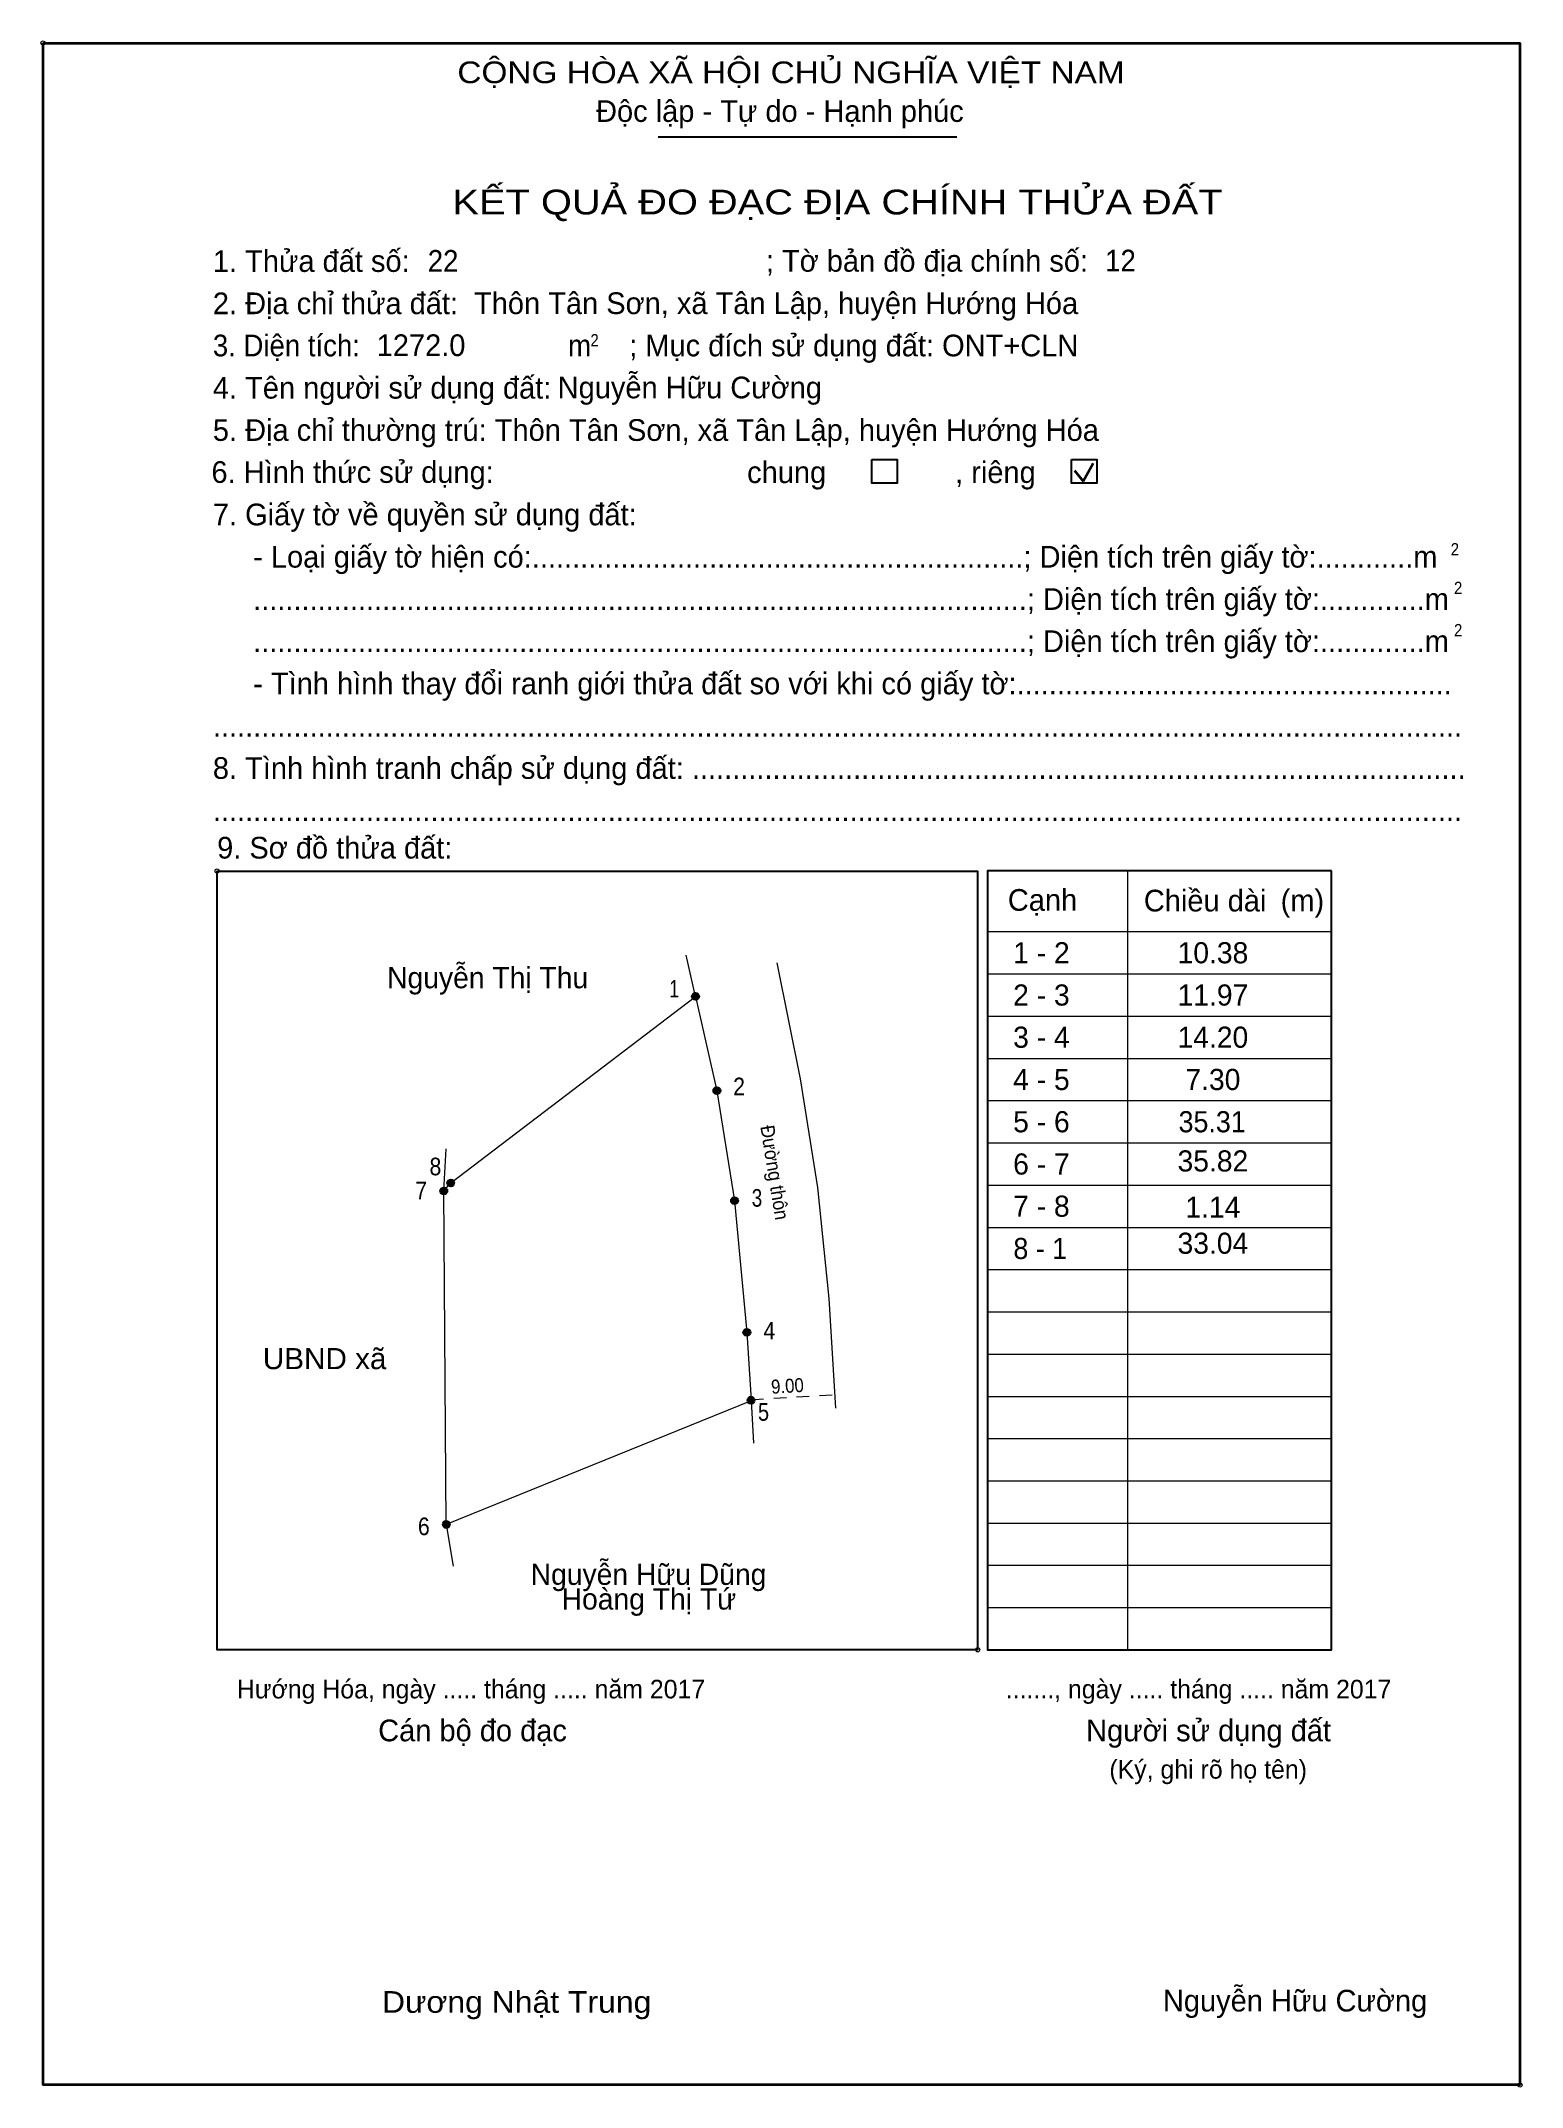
# Model space of a CAD drawing. Header units: metres. Extents: x 547994 to 548153, y 1837616 to 1837836.
import ezdxf
from ezdxf.enums import TextEntityAlignment as Align

# ---------------------------------------------------------------- set-up
doc = ezdxf.new("R2010")
doc.units = ezdxf.units.M
doc.header["$LTSCALE"] = 0.91
doc.header["$PDMODE"] = 32
doc.header["$PDSIZE"] = 0.455
doc.linetypes.add('SHORT_DASHED', pattern=[2.7, 1.5, -1.2])
for name, color, linetype, lineweight in [('1', 7, 'Continuous', 13), ('10', 7, 'Continuous', 13), ('11', 7, 'Continuous', 25), ('2', 7, 'Continuous', 35), ('27', 7, 'Continuous', 13), ('50', 7, 'Continuous', 25)]:
    doc.layers.add(name, color=color, linetype=linetype, lineweight=lineweight)
for name, color, linetype in [('36', 7, 'Continuous'), ('48', 7, 'Continuous'), ('52', 7, 'Continuous'), ('6', 7, 'Continuous'), ('9', 7, 'Continuous')]:
    doc.layers.add(name, color=color, linetype=linetype)

msp = doc.modelspace()

# ---------------------------------------------------------------- hatches: boundary and pattern name
at = {"layer": '11'}
for points in [[(548064.5945, 1837733.5563, 1), (548063.8382, 1837733.5563, 1)], [(548066.8881, 1837723.43, 1), (548066.1319, 1837723.43, 1)], [(548037.5681, 1837712.66, 1), (548036.8119, 1837712.66, 1)], [(548038.3181, 1837713.52, 1), (548037.5619, 1837713.52, 1)], [(548068.7881, 1837711.61, 1), (548068.0319, 1837711.61, 1)], [(548068.7881, 1837711.61, 1), (548068.0319, 1837711.61, 1)], [(548070.1081, 1837697.47, 1), (548069.3519, 1837697.47, 1)], [(548070.5563, 1837690.1823, 1), (548069.8001, 1837690.1823, 1)], [(548037.8382, 1837676.8395, 1), (548037.082, 1837676.8395, 1)]]:
    msp.add_hatch(color=256, dxfattribs=at).paths.add_polyline_path(points)

# ---------------------------------------------------------------- linework, layer by layer
at = {"layer": '1', "lineweight": 25}
for p, q in [((548060.2, 1837825.89), (548092.26, 1837825.89)), ((548132.51, 1837663.38), (548132.51, 1837747.05))]:
    msp.add_line(p, q, dxfattribs=at)
at = {"layer": '1', "lineweight": 35}
for p, q in [((548104.92, 1837790.05), (548105.82, 1837788.88)), ((548105.82, 1837788.88), (548106.92, 1837790.84))]:
    msp.add_line(p, q, dxfattribs=at)
at = {"layer": '1'}
for p, q in [((548110.59, 1837747.05), (548110.59, 1837663.38)), ((548095.57, 1837740.51), (548120.96, 1837740.51)), ((548120.96, 1837740.51), (548132.51, 1837740.51)), ((548095.57, 1837735.98), (548120.96, 1837735.98)), ((548120.96, 1837735.98), (548132.51, 1837735.98)), ((548095.57, 1837731.44), (548120.96, 1837731.44)), ((548120.96, 1837731.44), (548132.51, 1837731.44)), ((548095.57, 1837726.9), (548120.96, 1837726.9)), ((548120.96, 1837726.9), (548132.51, 1837726.9)), ((548095.57, 1837722.36), (548120.96, 1837722.36)), ((548120.96, 1837722.36), (548132.51, 1837722.36)), ((548095.57, 1837717.83), (548120.96, 1837717.83)), ((548120.96, 1837717.83), (548132.51, 1837717.83)), ((548095.57, 1837713.29), (548120.96, 1837713.29)), ((548120.96, 1837713.29), (548132.51, 1837713.29)), ((548095.57, 1837708.75), (548120.96, 1837708.75)), ((548120.96, 1837708.75), (548132.51, 1837708.75)), ((548095.57, 1837704.21), (548120.96, 1837704.21)), ((548120.96, 1837704.21), (548132.51, 1837704.21)), ((548095.57, 1837699.68), (548120.96, 1837699.68)), ((548120.96, 1837699.68), (548132.51, 1837699.68)), ((548095.57, 1837695.14), (548120.96, 1837695.14)), ((548120.96, 1837695.14), (548132.51, 1837695.14)), ((548095.57, 1837690.6), (548120.96, 1837690.6)), ((548120.96, 1837690.6), (548132.51, 1837690.6)), ((548095.57, 1837686.07), (548120.96, 1837686.07)), ((548120.96, 1837686.07), (548132.51, 1837686.07)), ((548095.57, 1837681.53), (548120.96, 1837681.53)), ((548120.96, 1837681.53), (548132.51, 1837681.53)), ((548095.57, 1837676.99), (548120.96, 1837676.99)), ((548120.96, 1837676.99), (548132.51, 1837676.99)), ((548095.57, 1837672.45), (548120.96, 1837672.45)), ((548120.96, 1837672.45), (548132.51, 1837672.45)), ((548095.57, 1837667.92), (548120.96, 1837667.92)), ((548120.96, 1837667.92), (548132.51, 1837667.92))]:
    msp.add_line(p, q, dxfattribs=at)
at = {"layer": '1', "lineweight": 25}
msp.add_lwpolyline([(548012.86, 1837747.02), (548094.51, 1837747.02), (548094.51, 1837663.38), (548012.86, 1837663.38)], close=True, dxfattribs=at)
msp.add_lwpolyline([(548132.51, 1837747.05), (548095.57, 1837747.05), (548095.57, 1837663.38), (548132.51, 1837663.38), (548132.51, 1837664.2)], dxfattribs=at)
at = {"layer": '1'}
for p in [(547994.17, 1837835.95), (548012.86, 1837747.02), (548094.51, 1837663.38), (548152.73, 1837616.64)]:
    msp.add_point(p, dxfattribs=at)
at = {"layer": '10', "linetype": 'SHORT_DASHED'}
msp.add_line((548070.17, 1837690.24), (548079.16, 1837690.79), dxfattribs=at)
at = {"layer": '10'}
msp.add_lwpolyline([(548072.96, 1837737.17), (548075.44, 1837724.7), (548077.31, 1837713.02), (548078.54, 1837701.11), (548079.25, 1837689.32)], dxfattribs=at)
msp.add_lwpolyline([(548068.41, 1837711.61), (548069.73, 1837697.47), (548070.18, 1837690.18), (548070.18, 1837690.11), (548037.46, 1837676.84), (548037.19, 1837712.66), (548037.94, 1837713.52), (548064.22, 1837733.56), (548066.51, 1837723.43)], close=True, dxfattribs=at)
at = {"layer": '11'}
for centre in [(548064.2164, 1837733.5563), (548066.51, 1837723.43), (548037.19, 1837712.66), (548037.94, 1837713.52), (548068.41, 1837711.61), (548068.41, 1837711.61), (548069.73, 1837697.47), (548070.1782, 1837690.1823), (548037.4601, 1837676.8395)]:
    msp.add_circle(centre, 0.3781, dxfattribs=at)
at = {"layer": '2'}
msp.add_lwpolyline([(547994.17, 1837835.95), (548152.73, 1837835.95), (548152.73, 1837616.64), (547994.17, 1837616.64)], close=True, dxfattribs=at)
at = {"layer": '27'}
for p, q in [((548064.22, 1837733.56), (548063.21, 1837737.98)), ((548037.19, 1837712.66), (548037.44, 1837717.19)), ((548070.18, 1837690.11), (548070.46, 1837685.58)), ((548037.46, 1837676.84), (548038.21, 1837672.36))]:
    msp.add_line(p, q, dxfattribs=at)
at = {"layer": '50'}
for points in [[(548083.14, 1837791.22), (548085.87, 1837791.22), (548085.87, 1837788.68), (548083.14, 1837788.68)], [(548104.57, 1837791.22), (548107.29, 1837791.22), (548107.29, 1837788.68), (548104.57, 1837788.68)]]:
    msp.add_lwpolyline(points, close=True, dxfattribs=at)

# ---------------------------------------------------------------- texts
at = {"layer": '1'}
for s, height, width, p in [('CỘNG HÒA XÃ HỘI CHỦ NGHĨA VIỆT NAM', 2.329, 1.15, (548038.65, 1837831.64)), ('3. Diện tích:', 2.329, 0.95, (548012.4, 1837802.3)), ('2', 1.331, 0.9, (548052.94, 1837803.36)), ('m', 2.329, 0.95, (548050.54, 1837802.3)), ('2', 1.331, 0.9, (548145.3, 1837780.91)), ('2', 1.331, 0.9, (548145.65, 1837776.76)), ('2', 1.331, 0.9, (548145.65, 1837772.22)), ('Dương Nhật Trung', 2.329, 1.1, (548030.56, 1837624.39))]:
    msp.add_text(s, height=height, dxfattribs=dict(at, width=width)).set_placement(p)
for s, height, p in [('Độc lập - Tự do - Hạnh phúc', 2.329, (548053.54, 1837827.48)), ('1. Thửa đất số:', 2.329, (548012.4, 1837811.37)), ('; Tờ bản đồ địa chính số:', 2.329, (548071.77, 1837811.39)), ('2. Địa chỉ thửa đất:', 2.329, (548012.4, 1837806.83)), ('; Mục đích sử dụng đất: ONT+CLN', 2.329, (548057.1, 1837802.3)), ('4. Tên người sử dụng đất:', 2.329, (548012.4, 1837797.76)), ('5. Địa chỉ thường trú: Thôn Tân Sơn, xã Tân Lập, huyện Hướng Hóa', 2.329, (548012.4, 1837793.22)), ('chung                , riêng', 2.329, (548069.76, 1837788.69)), ('7. Giấy tờ về quyền sử dụng đất:', 2.329, (548012.4, 1837784.15)), ('     - Loại giấy tờ hiện có:.............................................................; Diện tích trên giấy tờ:............m', 2.329, (548012.4, 1837779.61)), ('     ................................................................................................; Diện tích trên giấy tờ:.............m', 2.329, (548012.4, 1837775.07)), ('     ................................................................................................; Diện tích trên giấy tờ:.............m', 2.329, (548012.4, 1837770.54)), ('     - Tình hình thay đổi ranh giới thửa đất so với khi có giấy tờ:......................................................', 2.329, (548012.4, 1837766)), ('...........................................................................................................................................................', 2.329, (548012.4, 1837761.46)), ('8. Tình hình tranh chấp sử dụng đất: ................................................................................................', 2.329, (548012.4, 1837756.92)), ('...........................................................................................................................................................', 2.329, (548012.4, 1837752.39)), ('9. Sơ đồ thửa đất:', 2.329, (548012.86, 1837748.36)), ('Chiều dài', 2.329, (548112.35, 1837742.68)), ('Cạnh', 2.329, (548097.75, 1837742.75)), ('(m)', 2.329, (548127.04, 1837742.7)), ('Hướng Hóa, ngày ..... tháng ..... năm 2017', 1.996, (548014.98, 1837658.16)), ('......., ngày ..... tháng ..... năm 2017', 1.996, (548097.53, 1837658.16)), ('Cán bộ đo đạc', 2.329, (548030.15, 1837653.55)), ('Người sử dụng đất', 2.329, (548106.15, 1837653.55)), ('(Ký, ghi rõ họ tên)', 1.996, (548108.65, 1837649.54))]:
    msp.add_text(s, height=height, dxfattribs=at).set_placement(p)
at = {"layer": '1', "width": 1.2}
msp.add_text('KẾT QUẢ ĐO ĐẠC ĐỊA CHÍNH THỬA ĐẤT', height=2.662, dxfattribs=at).set_placement((548079.47, 1837817.54), align=Align.CENTER)
at = {"layer": '10'}
for s, rotation, width, p in [('Đường thôn', 279.132, 0.95, (548071.17, 1837719.59)), ('9.00', 3.519, 0.9, (548072.38, 1837690.87))]:
    msp.add_text(s, height=1.5, rotation=rotation, dxfattribs=dict(at, width=width)).set_placement(p)
at = {"layer": '36'}
for s, p in [('Nguyễn Thị Thu', (548041.905, 1837734.43)), ('Nguyễn Hữu Dũng', (548059.175, 1837670.35)), ('Hoàng Thị Tứ', (548059.21, 1837667.7))]:
    msp.add_text(s, height=2.269, dxfattribs=at).set_placement(p, align=Align.CENTER)
at = {"layer": '36', "width": 1.05}
msp.add_text('UBND xã', height=2.269, dxfattribs=at).set_placement((548024.4, 1837693.52), align=Align.CENTER)
at = {"layer": '48'}
msp.add_text('6. Hình thức sử dụng:', height=2.329, dxfattribs=at).set_placement((548012.25, 1837788.71))
at = {"layer": '52'}
for s, p in [('1 - 2', (548101.355, 1837737.11)), ('10.38', (548119.77, 1837737.11)), ('2 - 3', (548101.355, 1837732.57)), ('11.97', (548119.77, 1837732.57)), ('3 - 4', (548101.355, 1837728.04)), ('14.20', (548119.765, 1837728.04)), ('4 - 5', (548101.355, 1837723.5)), ('7.30', (548119.765, 1837723.5)), ('5 - 6', (548101.355, 1837718.96)), ('6 - 7', (548101.355, 1837714.42)), ('35.82', (548119.765, 1837714.75)), ('7 - 8', (548101.355, 1837709.89)), ('1.14', (548119.765, 1837709.78)), ('33.04', (548119.765, 1837705.91))]:
    msp.add_text(s, height=2.269, dxfattribs=at).set_placement(p, align=Align.CENTER)
at = {"layer": '52', "width": 0.95}
for s, p in [('35.31', (548119.685, 1837718.96)), ('8 - 1', (548101.23, 1837705.35))]:
    msp.add_text(s, height=2.269, dxfattribs=at).set_placement(p, align=Align.CENTER)
at = {"layer": '6', "width": 0.95}
for s, p in [('22', (548035.47, 1837811.39)), ('12', (548108.2, 1837811.42))]:
    msp.add_text(s, height=2.329, dxfattribs=at).set_placement(p)
at = {"layer": '6'}
for s, p in [('Thôn Tân Sơn, xã Tân Lập, huyện Hướng Hóa', (548040.44, 1837806.84)), ('1272.0', (548029.99, 1837802.33)), ('Nguyễn Hữu Cường', (548049.42, 1837797.79)), ('Nguyễn Hữu Cường', (548114.4, 1837624.53))]:
    msp.add_text(s, height=2.329, dxfattribs=at).set_placement(p)
at = {"layer": '9'}
for s, width, p in [('1', 0.75, (548061.94, 1837733.44)), ('2', 0.9, (548068.895, 1837722.94)), ('8', 0.9, (548036.295, 1837714.34)), ('7', 0.9, (548034.77, 1837711.77)), ('3', 0.8, (548070.815, 1837710.97)), ('4', 0.9, (548072.145, 1837696.71)), ('5', 0.85, (548071.52, 1837687.98)), ('6', 0.9, (548035.05, 1837675.69))]:
    msp.add_text(s, height=1.891, dxfattribs=dict(at, width=width)).set_placement(p, align=Align.CENTER)

doc.saveas('drawing.dxf')
